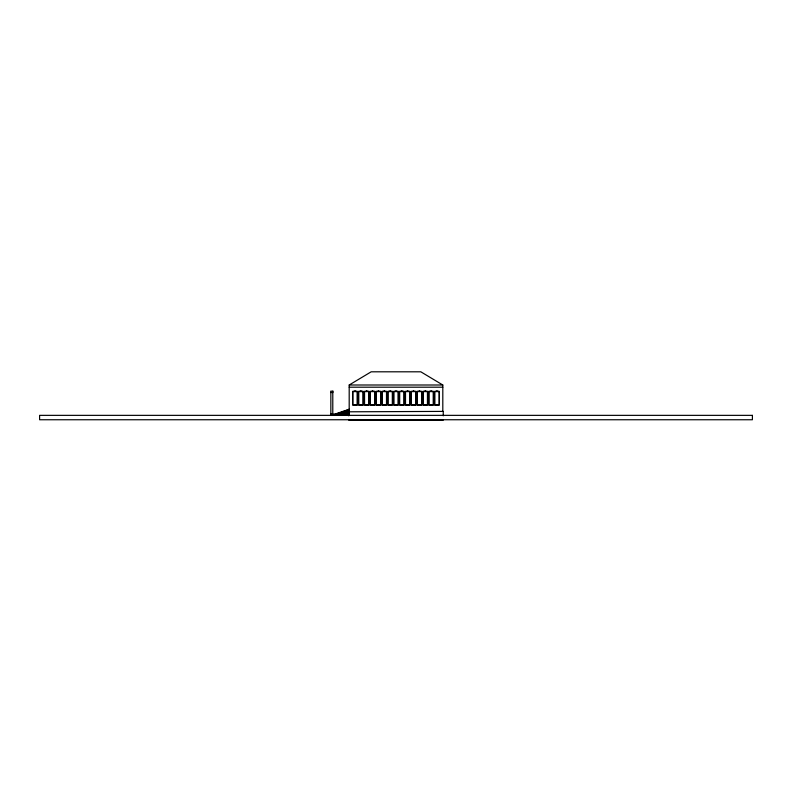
<?xml version="1.0" encoding="UTF-8"?>
<svg xmlns="http://www.w3.org/2000/svg" width="792" height="792" viewBox="0 0 792 792"><rect width="100%" height="100%" fill="white"/><g stroke="black" fill="none" stroke-linecap="round" stroke-linejoin="round"><path stroke-width="1.19" d="M349.193 411.394L349.193 385.001L371.191 371.804L420.809 371.804L442.807 385.001L442.807 411.394M349.193 385.001L442.807 385.001M349.193 387.199L442.807 387.199M349.193 409.197L347.876 409.632M349.193 409.632L346.559 410.078M349.193 410.078L345.233 410.513M349.193 410.513L343.916 410.959M349.193 410.959L342.599 411.394M349.193 411.84L339.956 412.276M349.193 412.276L338.639 412.711M349.193 412.711L337.323 413.157M349.193 413.157L335.996 413.592M349.193 413.592L334.679 414.038M349.193 414.038L333.363 414.473M332.036 414.473L349.193 414.473M330.719 414.919L349.193 414.919M348.757 420.196L443.243 420.196M443.243 415.8L443.243 411.394L341.273 411.84M348.757 411.394L348.757 415.8M332.917 415.355L332.917 414.038L330.719 414.038L330.719 415.355M332.788 392.486L332.788 414.038M330.848 392.486L330.848 414.038M355.044 390.941L352.628 391.377L352.628 405.019L357.469 405.019L357.469 391.377L355.044 390.941M360.895 390.941L358.479 391.377L358.479 405.019L363.32 405.019L363.32 391.377L360.895 390.941M366.745 390.941L364.33 391.377L364.33 405.019L369.171 405.019L369.171 391.377L366.745 390.941M372.596 390.941L370.181 391.377L370.181 405.019L375.022 405.019L375.022 391.377L372.596 390.941M378.447 390.941L376.032 391.377L376.032 405.019L380.863 405.019L380.863 391.377L378.447 390.941M384.298 390.941L381.883 391.377L381.883 405.019L386.714 405.019L386.714 391.377L384.298 390.941M390.149 390.941L387.733 391.377L387.733 405.019L392.565 405.019L392.565 391.377L390.149 390.941M396 390.941L393.584 391.377L393.584 405.019L398.416 405.019L398.416 391.377L396 390.941M401.851 390.941L399.435 391.377L399.435 405.019L404.267 405.019L404.267 391.377L401.851 390.941M407.702 390.941L405.286 391.377L405.286 405.019L410.117 405.019L410.117 391.377L407.702 390.941M413.553 390.941L411.137 391.377L411.137 405.019L415.968 405.019L415.968 391.377L413.553 390.941M419.404 390.941L416.978 391.377L416.978 405.019L421.819 405.019L421.819 391.377L419.404 390.941M425.255 390.941L422.829 391.377L422.829 405.019L427.67 405.019L427.67 391.377L425.255 390.941M431.105 390.941L428.68 391.377L428.68 405.019L433.521 405.019L433.521 391.377L431.105 390.941M436.956 390.941L434.531 391.377L434.531 405.019L439.372 405.019L439.372 391.377L436.956 390.941M332.917 391.159L330.719 391.159L330.719 392.486L332.917 392.486L332.917 391.159M357.242 391.604L352.846 391.604L352.846 404.801L357.242 404.801L357.242 391.604M363.092 391.604L358.697 391.604L358.697 404.801L363.092 404.801L363.092 391.604M368.943 391.604L364.548 391.604L364.548 404.801L368.943 404.801L368.943 391.604M374.794 391.604L370.399 391.604L370.399 404.801L374.794 404.801L374.794 391.604M380.645 391.604L376.25 391.604L376.25 404.801L380.645 404.801L380.645 391.604M386.496 391.604L382.1 391.604L382.1 404.801L386.496 404.801L386.496 391.604M392.347 391.604L387.951 391.604L387.951 404.801L392.347 404.801L392.347 391.604M398.198 391.604L393.802 391.604L393.802 404.801L398.198 404.801L398.198 391.604M404.049 391.604L399.653 391.604L399.653 404.801L404.049 404.801L404.049 391.604M409.9 391.604L405.504 391.604L405.504 404.801L409.9 404.801L409.9 391.604M415.75 391.604L411.355 391.604L411.355 404.801L415.75 404.801L415.75 391.604M421.601 391.604L417.206 391.604L417.206 404.801L421.601 404.801L421.601 391.604M427.452 391.604L423.057 391.604L423.057 404.801L427.452 404.801L427.452 391.604M433.303 391.604L428.908 391.604L428.908 404.801L433.303 404.801L433.303 391.604M439.154 391.604L434.758 391.604L434.758 404.801L439.154 404.801L439.154 391.604M752.4 415.355L39.6 415.355L39.6 419.75L752.4 419.75L752.4 415.355"/></g></svg>
